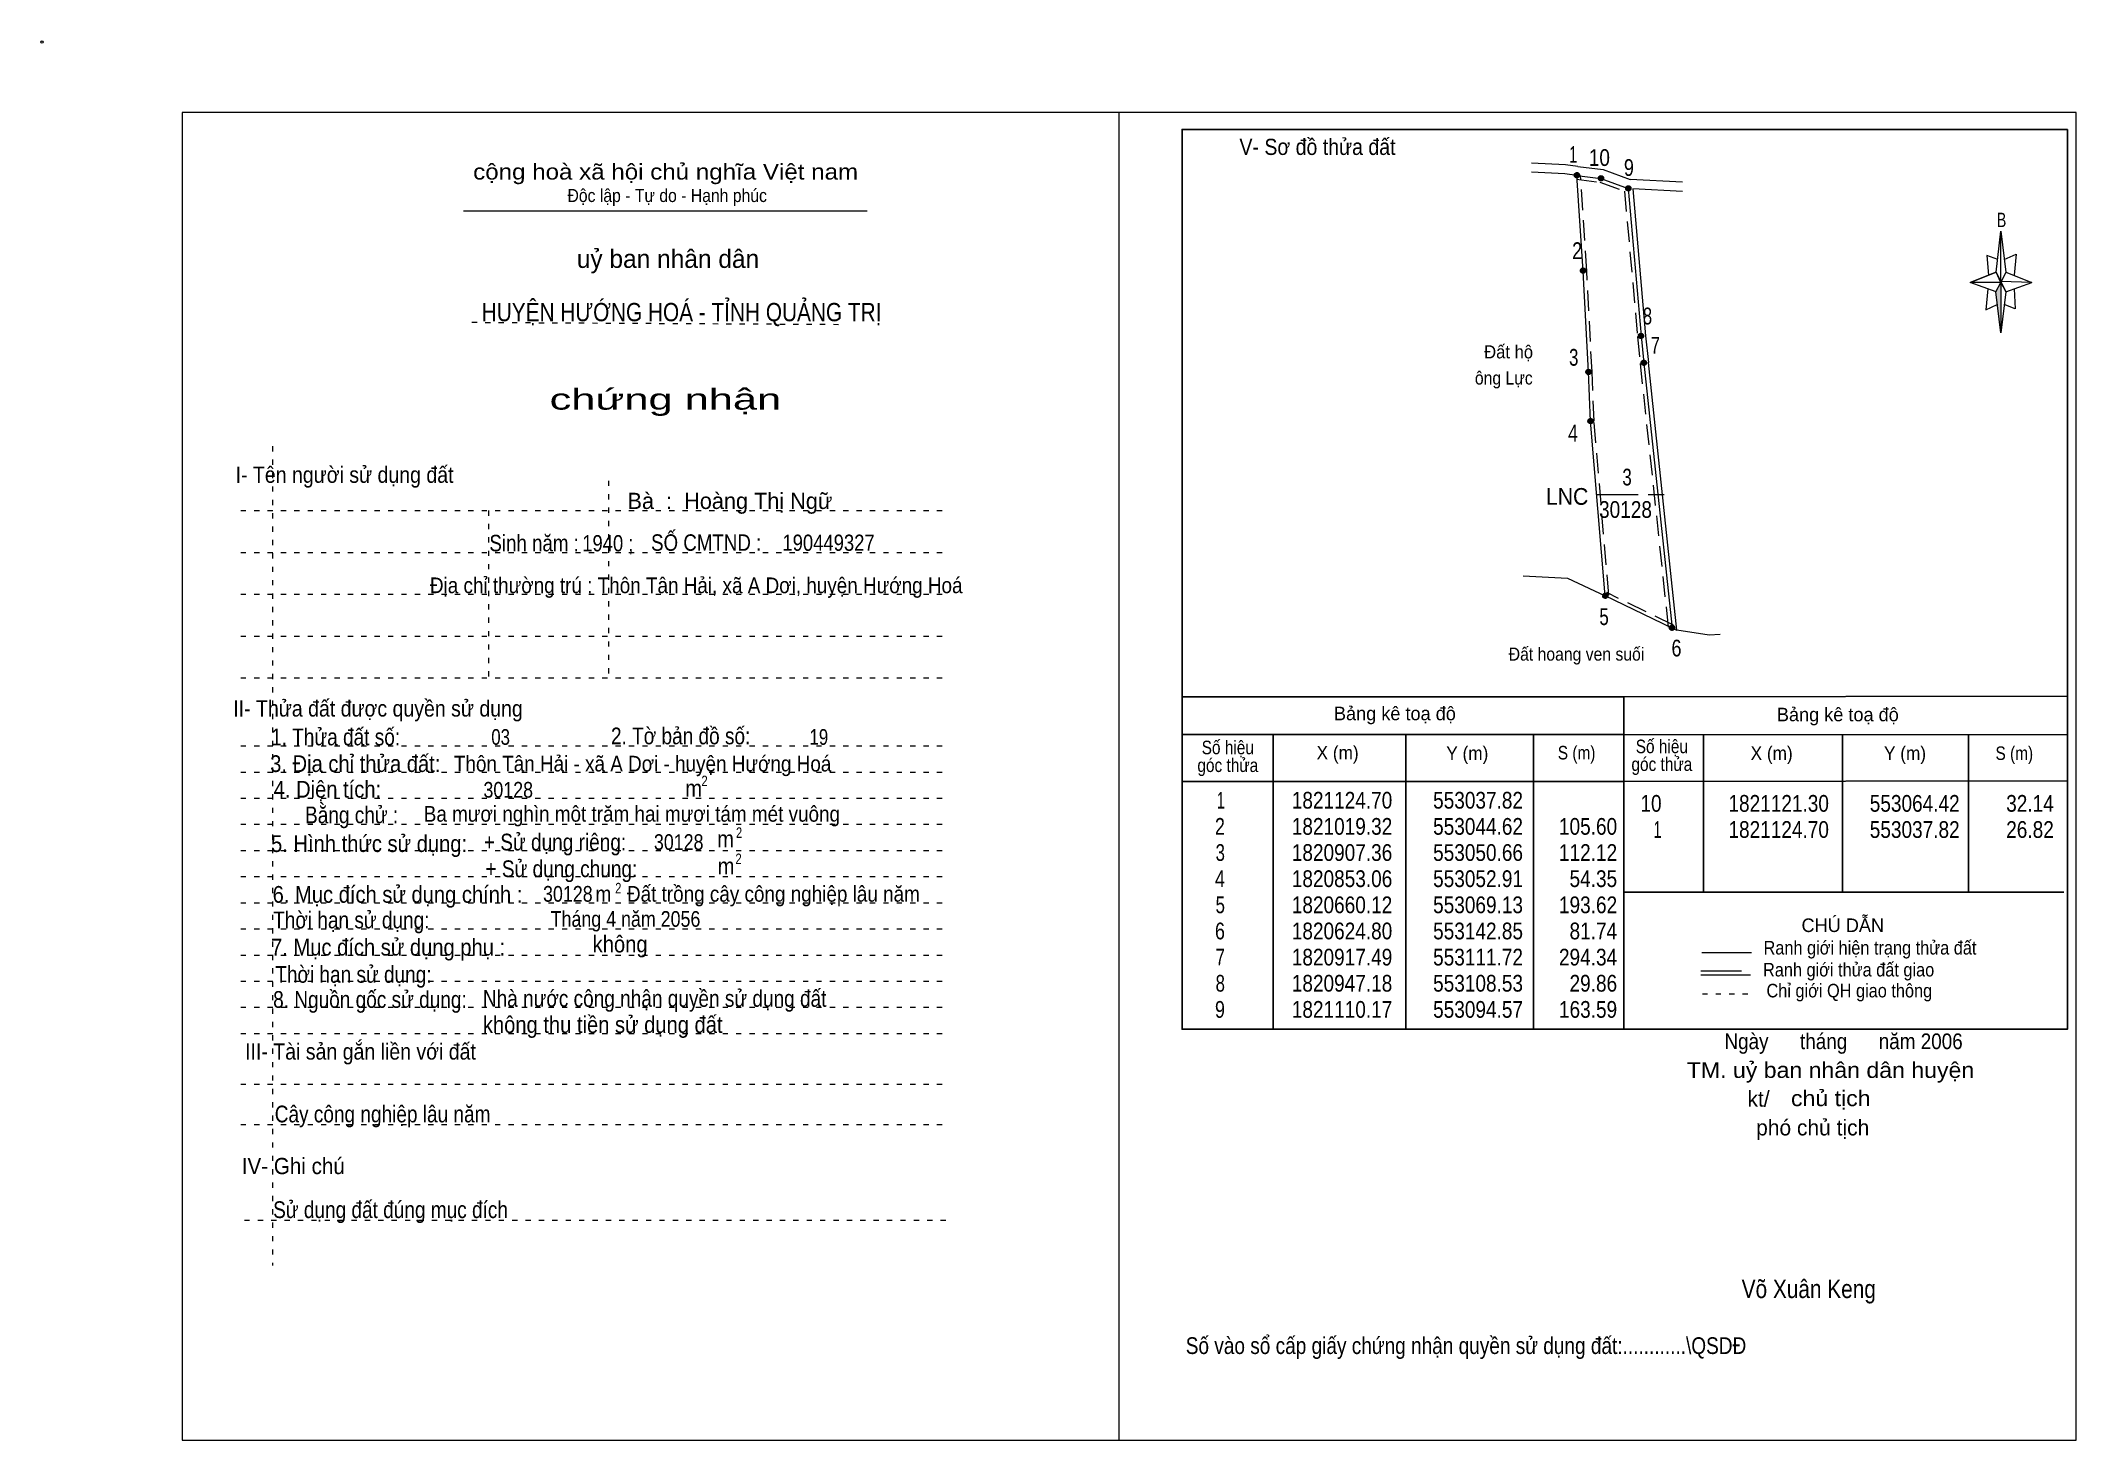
# Model space of a CAD drawing. Header units: centimetres. Extents: x -1.6 to 37.4, y -1.3 to 25.5.
import ezdxf
from ezdxf.enums import TextEntityAlignment as Align

# ---------------------------------------------------------------- set-up
doc = ezdxf.new("R2010")
doc.units = ezdxf.units.CM
doc.header["$LTSCALE"] = 0.13
for name, pattern in [('DOTTED', [1.5, 0.3, -1.2]), ('LONG_DASHED', [7.5, 6, -1.5]), ('MEDIUM_DASHED', [4.5, 3, -1.5])]:
    doc.linetypes.add(name, pattern=pattern)
for name, color, linetype, lineweight in [('1', 7, 'DOTTED', 13), ('10', 7, 'Continuous', 13), ('2', 7, 'Continuous', 25), ('22', 7, 'Continuous', 13), ('3', 7, 'Continuous', 13), ('30', 7, 'Continuous', 13), ('32', 7, 'LONG_DASHED', 13), ('33', 7, 'LONG_DASHED', 13), ('35', 7, 'Continuous', 13)]:
    doc.layers.add(name, color=color, linetype=linetype, lineweight=lineweight)
doc.layers.add('4', color=7, linetype='Continuous')

msp = doc.modelspace()

# ---------------------------------------------------------------- hatches: boundary and pattern name
at = {"layer": '30'}
msp.add_hatch(color=256, dxfattribs=at).paths.add_polyline_path([(35.91, 20.87), (35.91, 19.91), (35.81, 20.69)])
at = {"layer": '32'}
for points in [[(27.8509, 22.9232, 1), (27.7509, 22.9232, 1)], [(28.3114, 22.8643, 1), (28.2114, 22.8643, 1)], [(28.8334, 22.6716, 1), (28.7334, 22.6716, 1)], [(27.9687, 21.0988, 1), (27.8687, 21.0988, 1)], [(29.0751, 19.8499, 1), (28.9751, 19.8499, 1)], [(28.0732, 19.1606, 1), (27.9732, 19.1606, 1)], [(29.1303, 19.3359, 1), (29.0303, 19.3359, 1)], [(28.1122, 18.2205, 1), (28.0122, 18.2205, 1)], [(28.393, 14.8803, 1), (28.293, 14.8803, 1)], [(29.6692, 14.2688, 1), (29.5692, 14.2688, 1)]]:
    msp.add_hatch(color=256, dxfattribs=at).paths.add_polyline_path(points)

# ---------------------------------------------------------------- linework, layer by layer
at = {"layer": '1', "linetype": 'Continuous'}
msp.add_line((6.51, 22.24), (14.23, 22.24), dxfattribs=at)
at = {"layer": '1'}
for p, q in [((6.67, 20.11), (13.82, 20.07)), ((2.86, 17.74), (2.86, 2.07)), ((9.28, 17.08), (9.28, 13.31)), ((2.25, 16.51), (15.75, 16.51)), ((6.99, 16.51), (6.99, 13.31)), ((2.25, 15.71), (15.75, 15.71)), ((2.25, 14.91), (15.75, 14.91)), ((2.25, 14.11), (15.75, 14.11)), ((2.25, 13.31), (15.75, 13.31)), ((2.25, 12.01), (15.75, 12.01)), ((2.25, 11.51), (15.75, 11.51)), ((2.25, 11.01), (15.75, 11.01)), ((2.25, 10.51), (15.75, 10.51)), ((2.25, 10.01), (15.75, 10.01)), ((2.25, 9.51), (15.75, 9.51)), ((2.25, 9.01), (15.75, 9.01)), ((2.25, 8.51), (15.75, 8.51)), ((2.25, 8.01), (15.75, 8.01)), ((2.25, 7.51), (15.75, 7.51)), ((2.25, 7.01), (15.75, 7.01)), ((2.25, 6.51), (15.75, 6.51)), ((2.25, 5.54), (15.75, 5.54)), ((2.25, 4.77), (15.75, 4.77)), ((2.32, 2.94), (15.82, 2.94))]:
    msp.add_line(p, q, dxfattribs=at)
at = {"layer": '10'}
for p, q in [((29.82, 22.79), (28.82, 22.84)), ((29.71, 14.22), (29.17, 19.34))]:
    msp.add_line(p, q, dxfattribs=at)
at = {"layer": '10', "linetype": 'MEDIUM_DASHED'}
for p, q in [((28.13, 18.22), (28.09, 19.16)), ((28.41, 14.89), (28.13, 18.23)), ((29.65, 14.32), (28.37, 14.94))]:
    msp.add_line(p, q, dxfattribs=at)
at = {"layer": '10', "lineweight": 25}
for p, q in [((28.7, 12.95), (37.18, 12.96)), ((28.7, 12.23), (37.18, 12.22)), ((30.22, 12.23), (30.22, 9.21)), ((32.88, 12.23), (32.88, 9.21)), ((35.29, 12.23), (35.29, 9.21)), ((28.7, 11.33), (37.18, 11.34)), ((28.7, 9.21), (37.11, 9.21))]:
    msp.add_line(p, q, dxfattribs=at)
at = {"layer": '10'}
for points in [[(27.82, 23.09), (27.58, 23.12), (26.93, 23.15)], [(27.8, 22.92), (27.57, 22.95), (26.93, 22.98)], [(27.82, 23.09), (28.3, 23.03), (28.82, 22.84)], [(28.02, 19.16), (27.92, 21.09), (27.8, 22.92)], [(27.8, 22.92), (28.26, 22.86), (28.78, 22.67), (29.03, 19.85), (29.08, 19.33), (29.62, 14.26), (28.34, 14.88), (28.06, 18.22), (28.02, 19.16)], [(29.82, 22.61), (28.87, 22.66), (29.11, 19.85), (29.17, 19.34)], [(26.77, 15.26), (27.62, 15.22), (28.34, 14.88)], [(30.54, 14.14), (30.33, 14.13), (29.71, 14.22)]]:
    msp.add_lwpolyline(points, dxfattribs=at)
at = {"layer": '10', "linetype": 'MEDIUM_DASHED'}
for points in [[(27.79, 22.85), (28.24, 22.79), (28.71, 22.62), (28.96, 19.84), (29.01, 19.32), (29.55, 14.25)], [(28.09, 19.16), (27.99, 21.09), (27.87, 22.92)]]:
    msp.add_lwpolyline(points, dxfattribs=at)
at = {"layer": '10'}
msp.add_circle((-1.55, 25.47), 0.025, dxfattribs=at)
at = {"layer": '2'}
for p, q in [((20.25, 12.95), (28.7, 12.95)), ((28.7, 6.59), (28.7, 12.95)), ((20.25, 12.23), (28.7, 12.23)), ((21.99, 6.59), (21.99, 12.23)), ((24.53, 10.89), (24.53, 12.23)), ((26.97, 12.23), (26.97, 6.59)), ((20.25, 11.33), (28.7, 11.33))]:
    msp.add_line(p, q, dxfattribs=at)
msp.add_lwpolyline([(37.18, 23.8), (20.25, 23.8), (20.25, 6.59), (37.18, 6.59)], close=True, dxfattribs=at)
msp.add_lwpolyline([(24.53, 6.59), (24.53, 10.39), (24.53, 10.89)], dxfattribs=at)
at = {"layer": '22'}
msp.add_line((29.62, 14.26), (29.71, 14.22), dxfattribs=at)
at = {"layer": '3'}
msp.add_line((19.04, 24.12), (19.04, -1.27), dxfattribs=at)
for points in [[(19.04, 24.12), (1.13, 24.12), (1.13, -1.27), (19.04, -1.27)], [(19.04, -1.27), (37.35, -1.27), (37.35, 24.12), (19.04, 24.12)]]:
    msp.add_lwpolyline(points, dxfattribs=at)
at = {"layer": '30'}
for p, q in [((35.82, 21.07), (35.91, 21.85)), ((36, 21.07), (36.5, 20.87)), ((35.82, 20.69), (35.32, 20.87)), ((36, 20.69), (35.91, 19.91)), ((36.16, 20.75), (36.18, 20.37)), ((36.18, 20.37), (35.97, 20.45))]:
    msp.add_line(p, q, dxfattribs=at)
for points in [[(35.91, 21.85), (36, 21.07), (35.91, 20.87)], [(35.91, 20.87), (35.32, 20.87), (35.82, 21.07), (36, 20.69), (36.5, 20.87), (35.91, 20.89)], [(35.91, 20.87), (35.91, 19.91), (35.81, 20.69)]]:
    msp.add_lwpolyline(points, close=True, dxfattribs=at)
for points in [[(35.97, 21.31), (36.2, 21.41), (36.16, 21.01)], [(35.91, 20.87), (35.82, 21.07), (35.32, 20.87)], [(35.85, 21.31), (35.64, 21.39), (35.67, 21.01)], [(35.66, 20.75), (35.62, 20.35), (35.84, 20.45)], [(35.91, 20.87), (36, 20.69), (36.5, 20.87)]]:
    msp.add_lwpolyline(points, dxfattribs=at)
at = {"layer": '32'}
for centre in [(27.8009, 22.9232), (28.2614, 22.8643), (28.7834, 22.6716), (27.9187, 21.0988), (29.0251, 19.8499), (28.0232, 19.1606), (29.0803, 19.3359), (28.0622, 18.2205), (28.343, 14.8803), (29.6192, 14.2688)]:
    msp.add_circle(centre, 0.05, dxfattribs=at)
at = {"layer": '33'}
msp.add_line((28.19, 16.82), (29.47, 16.82), dxfattribs=at)
at = {"layer": '35'}
for p, q in [((30.19, 8.06), (31.14, 8.06)), ((30.17, 7.63), (31.12, 7.63))]:
    msp.add_line(p, q, dxfattribs=at)
at = {"layer": '35', "linetype": 'LONG_DASHED'}
msp.add_line((30.17, 7.71), (31.12, 7.71), dxfattribs=at)
at = {"layer": '35', "linetype": 'DOTTED'}
msp.add_line((30.2, 7.27), (31.19, 7.27), dxfattribs=at)

# ---------------------------------------------------------------- texts
at = {"layer": '1'}
for s, height, width, p in [('V- Sơ đồ thửa đất', 0.31, 0.9, (22.84, 23.31)), ('cộng hoà xã hội chủ nghĩa Việt nam', 0.3, 1.15, (10.375, 22.84)), ('Độc lập - Tự do - Hạnh phúc', 0.25, 0.9, (10.405, 22.41)), ('chứng nhận', 0.4, 1.55, (10.37, 18.44)), ('I- Tên người sử dụng đất', 0.31, 0.9, (4.235, 17.04)), ('II- Thửa đất được quyền sử dụng', 0.31, 0.9, (4.875, 12.57)), ('III- Tài sản gắn liền với đất', 0.31, 0.9, (4.54, 6.01)), ('IV- Ghi chú', 0.31, 0.95, (3.255, 3.82))]:
    msp.add_text(s, height=height, dxfattribs=dict(at, width=width)).set_placement(p, align=Align.CENTER)
msp.add_text('uỷ ban nhân dân', height=0.35, dxfattribs=at).set_placement((10.42, 21.15), align=Align.CENTER)
at = {"layer": '10'}
for s, width, p in [('  Đất hộ', 0.95, (25.85, 19.42)), ('ông Lực', 0.9, (25.85, 18.92))]:
    msp.add_text(s, height=0.25, dxfattribs=dict(at, width=width)).set_placement(p)
for s, height, p in [('Bà  :  Hoàng Thị Ngữ', 0.31, (11.605, 16.54)), ('kt/ ', 0.3, (31.33, 5.11)), ('phó chủ tịch ', 0.3, (32.365, 4.56))]:
    msp.add_text(s, height=height, dxfattribs=at).set_placement(p, align=Align.CENTER)
for s, height, width, p in [('Sinh năm :', 0.3149, 0.85, (7.86, 15.73)), ('1940 ;', 0.31, 0.85, (9.27, 15.73)), ('SỐ CMTND :', 0.3149, 0.85, (11.15, 15.74)), ('Địa chỉ thường trú : Thôn Tân Hải, xã A Dơi, huyện Hướng Hoá', 0.3, 0.9, (10.96, 14.93)), ('Đất hoang ven suối ', 0.25, 0.9, (27.835, 13.64)), ('03', 0.3, 0.8, (7.22, 12.03)), ('19', 0.3, 0.8, (13.305, 12.03)), ('Thôn Tân Hải - xã A Dơi - huyện Hướng Hoá ', 0.3, 0.9, (9.985, 11.52)), ('30128', 0.3, 0.85, (7.365, 11.02)), ('Ba mươi nghìn một trăm hai mươi tám mét vuông ', 0.3, 0.9, (9.78, 10.56)), ('30128', 0.3, 0.85, (10.625, 10.02)), ('m   Đất trồng cây công nghiệp lâu năm ', 0.3, 0.9, (12.185, 9.03)), ('30128', 0.3, 0.85, (8.505, 9.03)), ('Tháng 4 năm 2056 ', 0.3, 0.85, (9.655, 8.55)), ('Ngày      tháng      năm 2006', 0.3, 0.9, (32.9, 6.21)), ('TM. uỷ ban nhân dân huyện', 0.3, 1.1, (32.65, 5.66)), ('chủ tịch', 0.3, 1.1, (32.655, 5.12)), ('Võ Xuân Keng ', 0.35, 0.85, (32.29, 1.45))]:
    msp.add_text(s, height=height, dxfattribs=dict(at, width=width)).set_placement(p, align=Align.CENTER)
at = {"layer": '2'}
for s, height, width, p in [('HUYỆN HƯỚNG HOÁ - TỈNH QUẢNG TRỊ', 0.35, 0.85, (10.68, 20.13)), ('Số hiệu', 0.2591, 0.85, (21.125, 11.85)), ('Số hiệu', 0.2591, 0.85, (29.425, 11.87)), ('3. Địa chỉ thửa đất:', 0.32, 0.9, (4.44, 11.51)), ('góc thửa', 0.2591, 0.85, (21.125, 11.51)), ('X (m)', 0.2591, 0.95, (23.225, 11.75)), ('Y (m)', 0.2591, 0.95, (25.705, 11.74)), ('S (m)', 0.2591, 0.85, (27.795, 11.75)), ('góc thửa', 0.2591, 0.85, (29.425, 11.53)), ('X (m)', 0.2591, 0.95, (31.525, 11.74)), ('Y (m)', 0.2591, 0.95, (34.075, 11.74)), ('S (m)', 0.2591, 0.85, (36.165, 11.74)), ('Số vào sổ cấp giấy chứng nhận quyền sử dụng đất:............\\QSDĐ', 0.32, 0.85, (25.68, 0.38))]:
    msp.add_text(s, height=height, dxfattribs=dict(at, width=width)).set_placement(p, align=Align.CENTER)
for p in [(24.32, 12.5), (32.79, 12.48)]:
    msp.add_text('Bảng kê toạ độ', height=0.2591, dxfattribs=at).set_placement(p, align=Align.CENTER)
for s, height, width, p in [('1. Thửa đất số:', 0.32, 0.85, (2.83, 12.02)), ('2. Tờ bản đồ số:', 0.32, 0.85, (9.33, 12.04)), ('4. Diện tích:', 0.32, 0.9, (2.88, 11.02)), ('m', 0.32, 0.9, (10.75, 11.04)), ('2', 0.2, 0.8, (11.06, 11.24)), ('Bằng chử :', 0.32, 0.85, (3.48, 10.53)), ('5. Hình thức sử dụng:', 0.32, 0.9, (2.83, 9.98)), ('+ Sử dụng riêng:', 0.32, 0.85, (6.9, 10.01)), ('m', 0.32, 0.9, (11.36, 10.07)), ('2', 0.2, 0.8, (11.72, 10.25)), ('+ Sử dụng chung:', 0.32, 0.85, (6.93, 9.5)), ('m', 0.32, 0.9, (11.37, 9.55)), ('2', 0.2, 0.8, (11.71, 9.75)), ('6. Mục đích sử dụng chính : ', 0.32, 0.9, (2.86, 9.01)), ('2', 0.2, 0.8, (9.41, 9.19)), ('Thời hạn sử dụng: ', 0.32, 0.85, (2.87, 8.52)), ('7. Mục đích sử dụng phụ : ', 0.32, 0.9, (2.83, 8)), ('không', 0.32, 0.9, (8.98, 8.06)), ('Thời hạn sử dụng: ', 0.32, 0.85, (2.91, 7.48)), ('8. Nguồn gốc sử dụng: ', 0.32, 0.85, (2.87, 7)), ('Nhà nước công nhận quyền sử dụng đất  ', 0.32, 0.85, (6.88, 7.02)), ('không thu tiền sử dụng đất', 0.32, 0.9, (6.88, 6.52)), ('Cây công nghiệp lâu năm', 0.32, 0.85, (2.9, 4.81)), ('Sử dụng đất đúng mục đích', 0.32, 0.85, (2.87, 2.98))]:
    msp.add_text(s, height=height, dxfattribs=dict(at, width=width)).set_placement(p)
at = {"layer": '30', "width": 0.75}
msp.add_text('B', height=0.2756, dxfattribs=at).set_placement((35.92, 21.93), align=Align.CENTER)
at = {"layer": '30'}
for s, width, p in [('1', 0.65, (21.07, 10.81)), ('1821124.70', 0.85, (24.27, 10.81)), ('553037.82', 0.85, (26.77, 10.81)), ('553037.82', 0.85, (26.77, 10.81)), ('10', 0.85, (29.42, 10.75)), ('1821121.30', 0.85, (32.62, 10.75)), ('553064.42', 0.85, (35.12, 10.75)), ('32.14', 0.85, (36.92, 10.75)), ('2', 0.8, (21.07, 10.31)), ('1821019.32', 0.85, (24.27, 10.31)), ('553044.62', 0.85, (26.77, 10.31)), ('105.60', 0.85, (28.57, 10.31)), ('1', 0.65, (29.42, 10.25)), ('1821124.70', 0.85, (32.62, 10.25)), ('553037.82', 0.85, (35.12, 10.25)), ('26.82', 0.85, (36.92, 10.25)), ('3', 0.75, (21.07, 9.81)), ('1820907.36', 0.85, (24.27, 9.81)), ('553050.66', 0.85, (26.77, 9.81)), ('112.12', 0.85, (28.57, 9.81)), ('4', 0.8, (21.07, 9.31)), ('1820853.06', 0.85, (24.27, 9.31)), ('553052.91', 0.85, (26.77, 9.31)), ('54.35', 0.85, (28.57, 9.31)), ('5', 0.75, (21.07, 8.81)), ('1820660.12', 0.85, (24.27, 8.81)), ('553069.13', 0.85, (26.77, 8.81)), ('193.62', 0.85, (28.57, 8.81)), ('6', 0.8, (21.07, 8.31)), ('1820624.80', 0.85, (24.27, 8.31)), ('553142.85', 0.85, (26.77, 8.31)), ('81.74', 0.85, (28.57, 8.31)), ('7', 0.75, (21.07, 7.81)), ('1820917.49', 0.85, (24.27, 7.81)), ('553111.72', 0.85, (26.77, 7.81)), ('294.34', 0.85, (28.57, 7.81)), ('8', 0.75, (21.07, 7.31)), ('1820947.18', 0.85, (24.27, 7.31)), ('553108.53', 0.85, (26.77, 7.31)), ('29.86', 0.85, (28.57, 7.31)), ('9', 0.8, (21.07, 6.81)), ('1821110.17', 0.85, (24.27, 6.81)), ('553094.57', 0.85, (26.77, 6.81)), ('163.59', 0.85, (28.57, 6.81))]:
    msp.add_text(s, height=0.32, dxfattribs=dict(at, width=width)).set_placement(p, align=Align.RIGHT)
at = {"layer": '32'}
for s, width, p in [('1', 0.65, (27.73, 23.16)), ('10', 0.85, (28.23, 23.1)), ('9', 0.8, (28.795, 22.91)), ('2', 0.8, (27.805, 21.32)), ('8', 0.75, (29.15, 20.07)), ('3', 0.75, (27.74, 19.28)), ('7', 0.75, (29.3, 19.51)), ('4', 0.8, (27.725, 17.83)), ('5', 0.75, (28.32, 14.32)), ('6', 0.8, (29.705, 13.72))]:
    msp.add_text(s, height=0.32, dxfattribs=dict(at, width=width)).set_placement(p, align=Align.CENTER)
at = {"layer": '33'}
for s, width, p in [('3', 0.75, (28.76, 16.99)), ('30128', 0.85, (28.73, 16.37))]:
    msp.add_text(s, height=0.32, dxfattribs=dict(at, width=width)).set_placement(p, align=Align.CENTER)
at = {"layer": '33', "width": 0.95}
msp.add_text('LNC', height=0.32, dxfattribs=at).set_placement((28.02, 16.62), align=Align.RIGHT)
at = {"layer": '35'}
msp.add_text('CHÚ DẪN', height=0.2591, dxfattribs=at).set_placement((32.885, 8.45), align=Align.CENTER)
at = {"layer": '35', "width": 0.9}
for s, p in [('Ranh giới hiện trạng thửa đất', (33.405, 8.02)), ('Ranh giới thửa đất giao ', (33.04, 7.6)), ('Chỉ giới QH giao thông', (33.01, 7.2))]:
    msp.add_text(s, height=0.2591, dxfattribs=at).set_placement(p, align=Align.CENTER)
at = {"layer": '4', "width": 0.85}
msp.add_text('190449327', height=0.31, dxfattribs=at).set_placement((13.49, 15.74), align=Align.CENTER)

doc.saveas('drawing.dxf')
